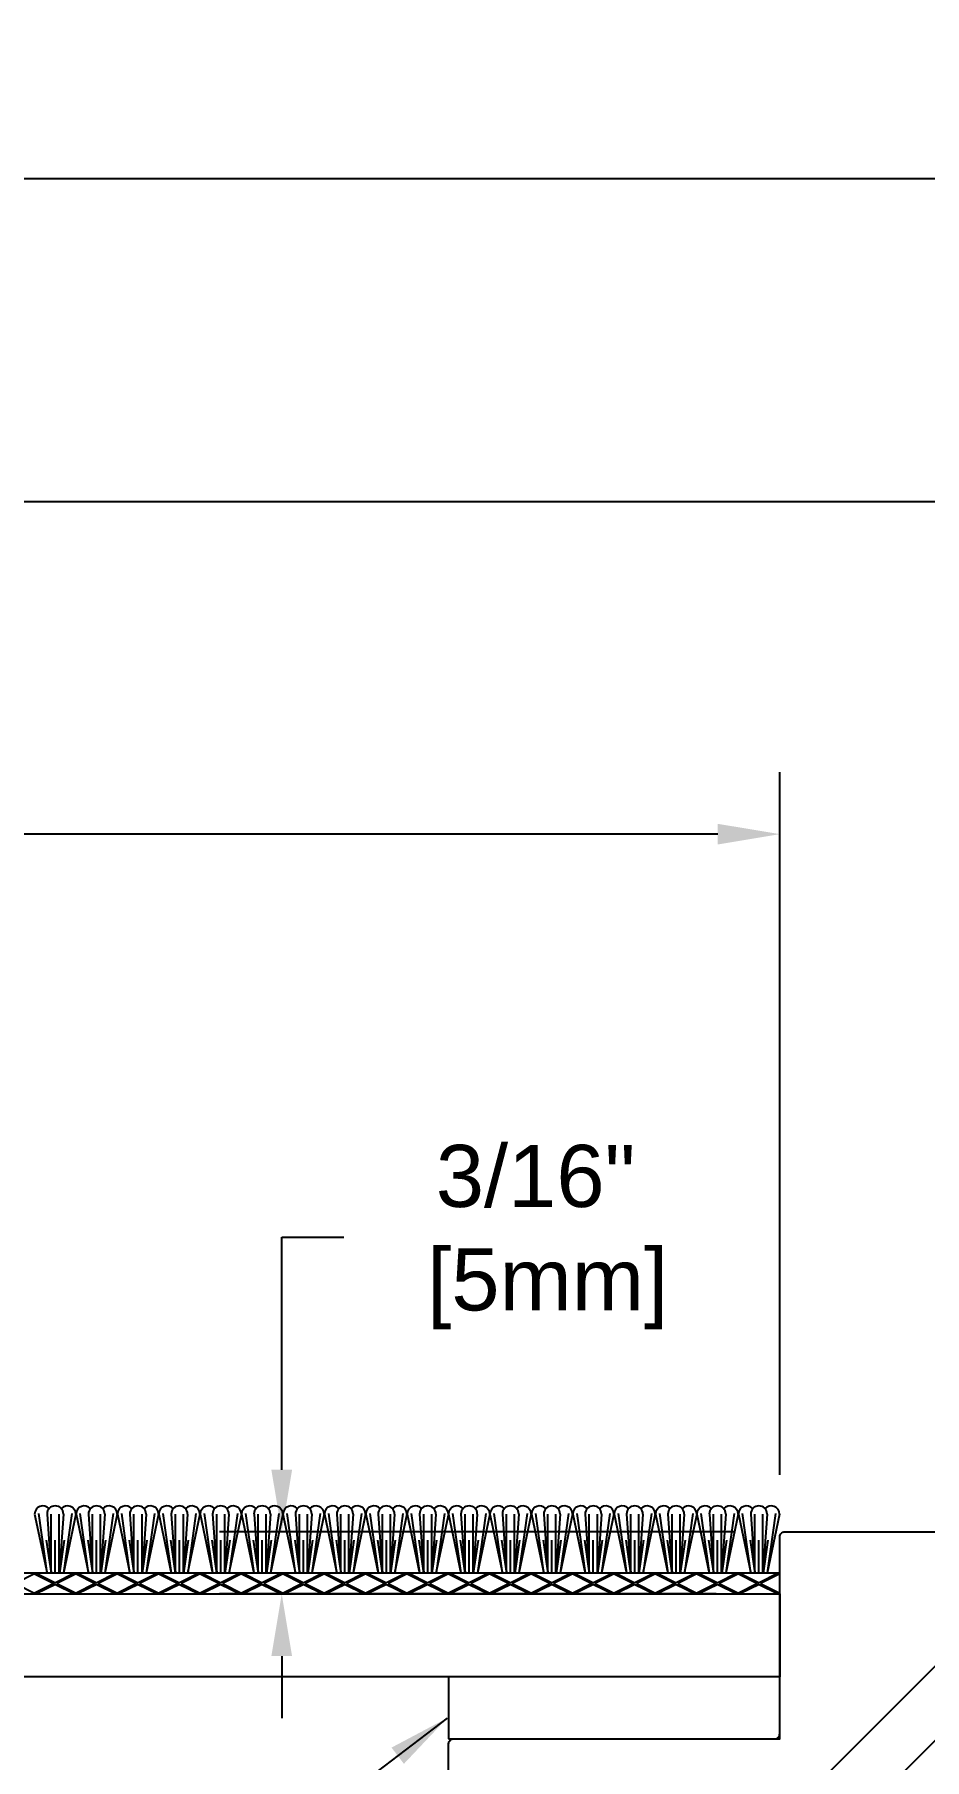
# Model space of a CAD drawing. Header units: inches. Extents: x -3.4 to 54.7, y -1.4 to 10.7.
# Drawn here: x 19.6 to 22.29, y 3.8 to 9.02 of the extents above; entities that cross this region are included whole.
import ezdxf

# ---------------------------------------------------------------- set-up
doc = ezdxf.new("R2010")
doc.units = ezdxf.units.IN
doc.header["$MEASUREMENT"] = 0
for name, color, linetype in [('Conditions', 1, 'Continuous'), ('Dimensions', 3, 'Continuous'), ('Metals', 7, 'Continuous'), ('Text', 2, 'Continuous')]:
    doc.layers.add(name, color=color, linetype=linetype)
doc.styles.add('ARIAL', font='arial.ttf')
doc.dimstyles.new('Arial', dxfattribs={"dimscale": 1.5, "dimtxt": 0.125, "dimasz": 0.125, "dimexe": 0.125, "dimexo": 0.125, "dimgap": 0.125, "dimtad": 0, "dimtih": 1, "dimtoh": 1, "dimdec": 4, "dimzin": 0, "dimdsep": 46, "dimlunit": 4, "dimtxsty": 'ARIAL', "dimcen": 0.125, "dimadec": 0, "dimazin": 0, "dimtfac": 1, "dimtdec": 4, "dimtofl": 0, "dimtmove": 0, "dimatfit": 3, "dimfxl": 0, "dimfrac": 2, "dimtolj": 1, "dimtzin": 0, "dimarcsym": 0})

# ---------------------------------------------------------------- blocks, each defined once
blk = doc.blocks.new('*D13')
at = {"layer": 'Defpoints', "color": 0}
for p in [(20.35, 4.4923), (21.9047, 4.4923), (21.8494, 4.3048)]:
    blk.add_point(p, dxfattribs=at)
at = {"layer": 'Dimensions', "color": 0, "lineweight": -2}
for p, q in [((20.35, 4.6798), (20.35, 5.3829)), ((20.35, 5.3829), (20.5375, 5.3829)), ((21.7172, 4.4923), (20.1625, 4.4923)), ((21.6619, 4.3048), (20.1625, 4.3048)), ((20.35, 4.1173), (20.35, 3.9298))]:
    blk.add_line(p, q, dxfattribs=at)
at = {"layer": 'Dimensions', "color": 0}
for points in [[(20.3187, 4.6798), (20.3812, 4.6798), (20.35, 4.4923)], [(20.3187, 4.1173), (20.3812, 4.1173), (20.35, 4.3048)]]:
    blk.add_solid(points, dxfattribs=at)
at = {"layer": 'Dimensions', "color": 0, "insert": (21.1166, 5.3829), "char_height": 0.1875, "attachment_point": 5, "style": 'ARIAL'}
blk.add_mtext('\\A1;3/16"\\P [5mm]', dxfattribs=at)
blk = doc.blocks.new('*D14')
at = {"layer": 'Defpoints', "color": 0}
for p in [(23.4536, 8.5789), (0.2542, 4.4823), (23.4536, 4.4823)]:
    blk.add_point(p, dxfattribs=at)
at = {"layer": 'Dimensions', "color": 0, "lineweight": -2}
for p, q in [((0.2542, 4.6698), (0.2542, 8.7664)), ((23.4536, 4.6698), (23.4536, 8.7664)), ((0.4417, 8.5789), (11.1225, 8.5789)), ((23.2661, 8.5789), (12.7065, 8.5789))]:
    blk.add_line(p, q, dxfattribs=at)
at = {"layer": 'Dimensions', "color": 0}
for points in [[(0.4417, 8.6101), (0.4417, 8.5476), (0.2542, 8.5789)], [(23.2661, 8.6101), (23.2661, 8.5476), (23.4536, 8.5789)]]:
    blk.add_solid(points, dxfattribs=at)
at = {"layer": 'Dimensions', "color": 0, "insert": (11.9145, 8.5789), "char_height": 0.1875, "attachment_point": 5, "style": 'ARIAL'}
blk.add_mtext('\\A1;1\'-11 3/16"\\P [589mm]', dxfattribs=at)
blk = doc.blocks.new('NB703')
at = {"linetype": 'Continuous', "flags": 128}
blk.add_lwpolyline([(-0.5525, 0), (0.5525, 0, 0.414214), (0.5625, 0.01), (0.5625, 0.74, -0.414214), (0.5725, 0.75), (0.8816, 0.75, -0.198912), (0.8887, 0.7471), (1.5553, 0.0804, -0.065543), (1.5569, 0.0784), (1.5992, 0.005, 0.267949), (1.6079, 0), (2.6859, 0, 0.198912), (2.6929, 0.0029), (2.78, 0.09), (2.78, 0.115, 0.414214), (2.77, 0.125), (1.6801, 0.125, -0.267949), (1.6714, 0.13), (1.6569, 0.1551, 0.065543), (1.6553, 0.1572), (0.9404, 0.8721, 0.198912), (0.9334, 0.875), (0.4475, 0.875, 0.414214), (0.4375, 0.865), (0.4375, 0.135, -0.414214), (0.4275, 0.125), (-0.5525, 0.125, 0.414214), (-0.5625, 0.115), (-0.5625, 0.01, 0.414214)], format="xyb", close=True, dxfattribs=at)
blk = doc.blocks.new('*D18')
at = {"layer": 'Defpoints', "color": 0}
for p in [(1.0001, 7.6035), (1.0001, 4.4773), (22.7077, 4.4773)]:
    blk.add_point(p, dxfattribs=at)
at = {"layer": 'Dimensions', "color": 0, "lineweight": -2}
for p, q in [((1.0001, 4.6648), (1.0001, 7.791)), ((22.7077, 4.6648), (22.7077, 7.791)), ((1.1876, 7.6035), (11.08, 7.6035)), ((22.5202, 7.6035), (12.6641, 7.6035))]:
    blk.add_line(p, q, dxfattribs=at)
at = {"layer": 'Dimensions', "color": 0}
for points in [[(1.1876, 7.6347), (1.1876, 7.5722), (1.0001, 7.6035)], [(22.5202, 7.6347), (22.5202, 7.5722), (22.7077, 7.6035)]]:
    blk.add_solid(points, dxfattribs=at)
at = {"layer": 'Dimensions', "color": 0, "insert": (11.872, 7.6035), "char_height": 0.1875, "attachment_point": 5, "style": 'ARIAL'}
blk.add_mtext('\\A1;1\'-9 11/16"\\P [551mm]', dxfattribs=at)
blk = doc.blocks.new('NBT123')
blk.add_lwpolyline([(-0.985, 0.61, 0.414214), (-1, 0.625), (-1.8238, 0.625, 0.668179), (-1.8344, 0.5994), (-1.1144, -0.1206, 0.198912), (-1.1038, -0.125), (0, -0.125, 0.414214), (0.015, -0.11), (0.015, -0.015, 0.414214), (0, 0), (-0.97, 0, -0.414214), (-0.985, 0.015)], format="xyb", close=True)
blk = doc.blocks.new('*D20')
at = {"layer": 'Defpoints', "color": 0}
for p in [(21.8539, 6.5998), (1.8539, 4.4773), (21.8539, 4.4773)]:
    blk.add_point(p, dxfattribs=at)
at = {"layer": 'Dimensions', "color": 0, "lineweight": -2}
for p, q in [((1.8539, 4.6648), (1.8539, 6.7873)), ((21.8539, 4.6648), (21.8539, 6.7873)), ((2.0414, 6.5998), (11.1732, 6.5998)), ((21.6664, 6.5998), (12.623, 6.5998))]:
    blk.add_line(p, q, dxfattribs=at)
at = {"layer": 'Dimensions', "color": 0}
for points in [[(2.0414, 6.631), (2.0414, 6.5685), (1.8539, 6.5998)], [(21.6664, 6.631), (21.6664, 6.5685), (21.8539, 6.5998)]]:
    blk.add_solid(points, dxfattribs=at)
at = {"layer": 'Dimensions', "color": 0, "insert": (11.8981, 6.5998), "char_height": 0.1875, "attachment_point": 5, "style": 'ARIAL'}
blk.add_mtext('\\A1;1\'-8"\\P [508mm]', dxfattribs=at)
blk = doc.blocks.new('AB1X316')
at = {"layer": 'Metals'}
blk.add_lwpolyline([(-0.5, 0), (0.5, 0), (0.5, 0.1875), (-0.5, 0.1875)], close=True, dxfattribs=at)
blk = doc.blocks.new('*U31')
for p, q in [((20, 0.0625), (0, 0.0625)), ((17.75, 0.0603), (17.692, 0.0312)), ((17.75, 0.0603), (17.808, 0.0312)), ((17.7545, 0.0625), (17.8125, 0.0335)), ((17.8705, 0.0625), (17.8125, 0.0335)), ((17.875, 0.0603), (17.817, 0.0312)), ((17.875, 0.0603), (17.933, 0.0312)), ((17.8795, 0.0625), (17.9375, 0.0335)), ((17.9955, 0.0625), (17.9375, 0.0335)), ((18, 0.0603), (17.942, 0.0312)), ((18, 0.0603), (18.058, 0.0312)), ((18.0045, 0.0625), (18.0625, 0.0335)), ((18.1205, 0.0625), (18.0625, 0.0335)), ((18.125, 0.0603), (18.067, 0.0312)), ((18.125, 0.0603), (18.183, 0.0312)), ((18.1295, 0.0625), (18.1875, 0.0335)), ((18.2455, 0.0625), (18.1875, 0.0335)), ((18.25, 0.0603), (18.192, 0.0312)), ((18.25, 0.0603), (18.308, 0.0312)), ((18.2545, 0.0625), (18.3125, 0.0335)), ((18.3705, 0.0625), (18.3125, 0.0335)), ((18.375, 0.0603), (18.317, 0.0312)), ((18.375, 0.0603), (18.433, 0.0312)), ((18.3795, 0.0625), (18.4375, 0.0335)), ((18.4955, 0.0625), (18.4375, 0.0335)), ((18.5, 0.0603), (18.442, 0.0312)), ((18.5, 0.0603), (18.558, 0.0312)), ((18.5045, 0.0625), (18.5625, 0.0335)), ((18.6205, 0.0625), (18.5625, 0.0335)), ((18.625, 0.0603), (18.567, 0.0312)), ((18.625, 0.0603), (18.683, 0.0312)), ((18.6295, 0.0625), (18.6875, 0.0335)), ((18.7455, 0.0625), (18.6875, 0.0335)), ((18.75, 0.0603), (18.692, 0.0312)), ((18.75, 0.0603), (18.808, 0.0312)), ((18.7545, 0.0625), (18.8125, 0.0335)), ((18.8705, 0.0625), (18.8125, 0.0335)), ((18.875, 0.0603), (18.817, 0.0312)), ((18.875, 0.0603), (18.933, 0.0312)), ((18.8795, 0.0625), (18.9375, 0.0335)), ((18.9955, 0.0625), (18.9375, 0.0335)), ((19, 0.0603), (18.942, 0.0312)), ((19, 0.0603), (19.058, 0.0312)), ((19.0045, 0.0625), (19.0625, 0.0335)), ((19.1205, 0.0625), (19.0625, 0.0335)), ((19.125, 0.0603), (19.067, 0.0312)), ((19.125, 0.0603), (19.183, 0.0312)), ((19.1295, 0.0625), (19.1875, 0.0335)), ((19.2455, 0.0625), (19.1875, 0.0335)), ((19.25, 0.0603), (19.192, 0.0312)), ((19.25, 0.0603), (19.308, 0.0312)), ((19.2545, 0.0625), (19.3125, 0.0335)), ((19.3705, 0.0625), (19.3125, 0.0335)), ((19.375, 0.0603), (19.317, 0.0312)), ((19.375, 0.0603), (19.433, 0.0312)), ((19.3795, 0.0625), (19.4375, 0.0335)), ((19.4955, 0.0625), (19.4375, 0.0335)), ((19.5, 0.0603), (19.442, 0.0312)), ((19.5, 0.0603), (19.558, 0.0312)), ((19.5045, 0.0625), (19.5625, 0.0335)), ((19.6205, 0.0625), (19.5625, 0.0335)), ((19.625, 0.0603), (19.567, 0.0312)), ((19.625, 0.0603), (19.683, 0.0312)), ((19.6295, 0.0625), (19.6875, 0.0335)), ((19.7455, 0.0625), (19.6875, 0.0335)), ((19.75, 0.0603), (19.692, 0.0312)), ((19.75, 0.0603), (19.808, 0.0312)), ((19.7545, 0.0625), (19.8125, 0.0335)), ((19.8705, 0.0625), (19.8125, 0.0335)), ((19.875, 0.0603), (19.817, 0.0312)), ((19.875, 0.0603), (19.933, 0.0312)), ((19.8795, 0.0625), (19.9375, 0.0335)), ((19.9955, 0.0625), (19.9375, 0.0335)), ((20, 0.0603), (19.942, 0.0312)), ((20, 0), (20, 0.0625)), ((0, 0), (20, 0)), ((17.692, 0.0312), (17.75, 0.0022)), ((17.808, 0.0312), (17.75, 0.0022)), ((17.8125, 0.029), (17.7545, 0)), ((17.8125, 0.029), (17.8705, 0)), ((17.817, 0.0312), (17.875, 0.0022)), ((17.933, 0.0312), (17.875, 0.0022)), ((17.9375, 0.029), (17.8795, 0)), ((17.9375, 0.029), (17.9955, 0)), ((17.942, 0.0312), (18, 0.0022)), ((18.058, 0.0312), (18, 0.0022)), ((18.0625, 0.029), (18.0045, 0)), ((18.0625, 0.029), (18.1205, 0)), ((18.067, 0.0312), (18.125, 0.0022)), ((18.183, 0.0312), (18.125, 0.0022)), ((18.1875, 0.029), (18.1295, 0)), ((18.1875, 0.029), (18.2455, 0)), ((18.192, 0.0312), (18.25, 0.0022)), ((18.308, 0.0312), (18.25, 0.0022)), ((18.3125, 0.029), (18.2545, 0)), ((18.3125, 0.029), (18.3705, 0)), ((18.317, 0.0312), (18.375, 0.0022)), ((18.433, 0.0312), (18.375, 0.0022)), ((18.4375, 0.029), (18.3795, 0)), ((18.4375, 0.029), (18.4955, 0)), ((18.442, 0.0312), (18.5, 0.0022)), ((18.558, 0.0312), (18.5, 0.0022)), ((18.5625, 0.029), (18.5045, 0)), ((18.5625, 0.029), (18.6205, 0)), ((18.567, 0.0312), (18.625, 0.0022)), ((18.683, 0.0312), (18.625, 0.0022)), ((18.6875, 0.029), (18.6295, 0)), ((18.6875, 0.029), (18.7455, 0)), ((18.692, 0.0312), (18.75, 0.0022)), ((18.808, 0.0312), (18.75, 0.0022)), ((18.8125, 0.029), (18.7545, 0)), ((18.8125, 0.029), (18.8705, 0)), ((18.817, 0.0312), (18.875, 0.0022)), ((18.933, 0.0312), (18.875, 0.0022)), ((18.9375, 0.029), (18.8795, 0)), ((18.9375, 0.029), (18.9955, 0)), ((18.942, 0.0312), (19, 0.0022)), ((19.058, 0.0312), (19, 0.0022)), ((19.0625, 0.029), (19.0045, 0)), ((19.0625, 0.029), (19.1205, 0)), ((19.067, 0.0312), (19.125, 0.0022)), ((19.183, 0.0312), (19.125, 0.0022)), ((19.1875, 0.029), (19.1295, 0)), ((19.1875, 0.029), (19.2455, 0)), ((19.192, 0.0312), (19.25, 0.0022)), ((19.308, 0.0312), (19.25, 0.0022)), ((19.3125, 0.029), (19.2545, 0)), ((19.3125, 0.029), (19.3705, 0)), ((19.317, 0.0312), (19.375, 0.0022)), ((19.433, 0.0312), (19.375, 0.0022)), ((19.4375, 0.029), (19.3795, 0)), ((19.4375, 0.029), (19.4955, 0)), ((19.442, 0.0312), (19.5, 0.0022)), ((19.558, 0.0312), (19.5, 0.0022)), ((19.5625, 0.029), (19.5045, 0)), ((19.5625, 0.029), (19.6205, 0)), ((19.567, 0.0312), (19.625, 0.0022)), ((19.683, 0.0312), (19.625, 0.0022)), ((19.6875, 0.029), (19.6295, 0)), ((19.6875, 0.029), (19.7455, 0)), ((19.692, 0.0312), (19.75, 0.0022)), ((19.808, 0.0312), (19.75, 0.0022)), ((19.8125, 0.029), (19.7545, 0)), ((19.8125, 0.029), (19.8705, 0)), ((19.817, 0.0312), (19.875, 0.0022)), ((19.933, 0.0312), (19.875, 0.0022)), ((19.9375, 0.029), (19.8795, 0)), ((19.9375, 0.029), (19.9955, 0)), ((19.942, 0.0312), (20, 0.0022))]:
    blk.add_line(p, q)
for points in [[(17.7499, 0.2412), (17.7873, 0.0625)], [(17.7619, 0.243), (17.7869, 0.0642)], [(17.7874, 0.2412), (17.7999, 0.0625)], [(17.7999, 0.0625), (17.7999, 0.2412)], [(17.8242, 0.0625), (17.8242, 0.2412)], [(17.8367, 0.2412), (17.8242, 0.0625)], [(17.8742, 0.2412), (17.8368, 0.0625)], [(17.8622, 0.243), (17.8372, 0.0642)], [(17.8749, 0.2412), (17.9123, 0.0625)], [(17.8869, 0.243), (17.9119, 0.0642)], [(17.9124, 0.2412), (17.9249, 0.0625)], [(17.9249, 0.0625), (17.9249, 0.2412)], [(17.9492, 0.0625), (17.9492, 0.2412)], [(17.9617, 0.2412), (17.9492, 0.0625)], [(17.9992, 0.2412), (17.9618, 0.0625)], [(17.9872, 0.243), (17.9622, 0.0642)], [(17.9999, 0.2412), (18.0373, 0.0625)], [(18.0119, 0.243), (18.0369, 0.0642)], [(18.0374, 0.2412), (18.0499, 0.0625)], [(18.0499, 0.0625), (18.0499, 0.2412)], [(18.0742, 0.0625), (18.0742, 0.2412)], [(18.0867, 0.2412), (18.0742, 0.0625)], [(18.1242, 0.2412), (18.0868, 0.0625)], [(18.1122, 0.243), (18.0872, 0.0642)], [(18.1249, 0.2412), (18.1623, 0.0625)], [(18.1369, 0.243), (18.1619, 0.0642)], [(18.1624, 0.2412), (18.1749, 0.0625)], [(18.1749, 0.0625), (18.1749, 0.2412)], [(18.1992, 0.0625), (18.1992, 0.2412)], [(18.2117, 0.2412), (18.1992, 0.0625)], [(18.2492, 0.2412), (18.2118, 0.0625)], [(18.2372, 0.243), (18.2122, 0.0642)], [(18.2499, 0.2412), (18.2873, 0.0625)], [(18.2619, 0.243), (18.2869, 0.0642)], [(18.2874, 0.2412), (18.2999, 0.0625)], [(18.2999, 0.0625), (18.2999, 0.2412)], [(18.3242, 0.0625), (18.3242, 0.2412)], [(18.3367, 0.2412), (18.3242, 0.0625)], [(18.3742, 0.2412), (18.3368, 0.0625)], [(18.3622, 0.243), (18.3372, 0.0642)], [(18.3749, 0.2412), (18.4123, 0.0625)], [(18.3869, 0.243), (18.4119, 0.0642)], [(18.4124, 0.2412), (18.4249, 0.0625)], [(18.4249, 0.0625), (18.4249, 0.2412)], [(18.4492, 0.0625), (18.4492, 0.2412)], [(18.4617, 0.2412), (18.4492, 0.0625)], [(18.4992, 0.2412), (18.4618, 0.0625)], [(18.4872, 0.243), (18.4622, 0.0642)], [(18.4999, 0.2412), (18.5373, 0.0625)], [(18.5119, 0.243), (18.5369, 0.0642)], [(18.5374, 0.2412), (18.5499, 0.0625)], [(18.5499, 0.0625), (18.5499, 0.2412)], [(18.5742, 0.0625), (18.5742, 0.2412)], [(18.5867, 0.2412), (18.5742, 0.0625)], [(18.6242, 0.2412), (18.5868, 0.0625)], [(18.6122, 0.243), (18.5872, 0.0642)], [(18.6249, 0.2412), (18.6623, 0.0625)], [(18.6369, 0.243), (18.6619, 0.0642)], [(18.6624, 0.2412), (18.6749, 0.0625)], [(18.6749, 0.0625), (18.6749, 0.2412)], [(18.6992, 0.0625), (18.6992, 0.2412)], [(18.7117, 0.2412), (18.6992, 0.0625)], [(18.7492, 0.2412), (18.7118, 0.0625)], [(18.7372, 0.243), (18.7122, 0.0642)], [(18.7499, 0.2412), (18.7873, 0.0625)], [(18.7619, 0.243), (18.7869, 0.0642)], [(18.7874, 0.2412), (18.7999, 0.0625)], [(18.7999, 0.0625), (18.7999, 0.2412)], [(18.8242, 0.0625), (18.8242, 0.2412)], [(18.8367, 0.2412), (18.8242, 0.0625)], [(18.8742, 0.2412), (18.8368, 0.0625)], [(18.8622, 0.243), (18.8372, 0.0642)], [(18.8749, 0.2412), (18.9123, 0.0625)], [(18.8869, 0.243), (18.9119, 0.0642)], [(18.9124, 0.2412), (18.9249, 0.0625)], [(18.9249, 0.0625), (18.9249, 0.2412)], [(18.9492, 0.0625), (18.9492, 0.2412)], [(18.9617, 0.2412), (18.9492, 0.0625)], [(18.9992, 0.2412), (18.9618, 0.0625)], [(18.9872, 0.243), (18.9622, 0.0642)], [(18.9999, 0.2412), (19.0373, 0.0625)], [(19.0119, 0.243), (19.0369, 0.0642)], [(19.0374, 0.2412), (19.0499, 0.0625)], [(19.0499, 0.0625), (19.0499, 0.2412)], [(19.0742, 0.0625), (19.0742, 0.2412)], [(19.0867, 0.2412), (19.0742, 0.0625)], [(19.1242, 0.2412), (19.0868, 0.0625)], [(19.1122, 0.243), (19.0872, 0.0642)], [(19.1249, 0.2412), (19.1623, 0.0625)], [(19.1369, 0.243), (19.1619, 0.0642)], [(19.1624, 0.2412), (19.1749, 0.0625)], [(19.1749, 0.0625), (19.1749, 0.2412)], [(19.1992, 0.0625), (19.1992, 0.2412)], [(19.2117, 0.2412), (19.1992, 0.0625)], [(19.2492, 0.2412), (19.2118, 0.0625)], [(19.2372, 0.243), (19.2122, 0.0642)], [(19.2499, 0.2412), (19.2873, 0.0625)], [(19.2619, 0.243), (19.2869, 0.0642)], [(19.2874, 0.2412), (19.2999, 0.0625)], [(19.2999, 0.0625), (19.2999, 0.2412)], [(19.3242, 0.0625), (19.3242, 0.2412)], [(19.3367, 0.2412), (19.3242, 0.0625)], [(19.3742, 0.2412), (19.3368, 0.0625)], [(19.3622, 0.243), (19.3372, 0.0642)], [(19.3749, 0.2412), (19.4123, 0.0625)], [(19.3869, 0.243), (19.4119, 0.0642)], [(19.4124, 0.2412), (19.4249, 0.0625)], [(19.4249, 0.0625), (19.4249, 0.2412)], [(19.4492, 0.0625), (19.4492, 0.2412)], [(19.4617, 0.2412), (19.4492, 0.0625)], [(19.4992, 0.2412), (19.4618, 0.0625)], [(19.4872, 0.243), (19.4622, 0.0642)], [(19.4999, 0.2412), (19.5373, 0.0625)], [(19.5119, 0.243), (19.5369, 0.0642)], [(19.5374, 0.2412), (19.5499, 0.0625)], [(19.5499, 0.0625), (19.5499, 0.2412)], [(19.5742, 0.0625), (19.5742, 0.2412)], [(19.5867, 0.2412), (19.5742, 0.0625)], [(19.6242, 0.2412), (19.5868, 0.0625)], [(19.6122, 0.243), (19.5872, 0.0642)], [(19.6249, 0.2412), (19.6623, 0.0625)], [(19.6369, 0.243), (19.6619, 0.0642)], [(19.6624, 0.2412), (19.6749, 0.0625)], [(19.6749, 0.0625), (19.6749, 0.2412)], [(19.6992, 0.0625), (19.6992, 0.2412)], [(19.7117, 0.2412), (19.6992, 0.0625)], [(19.7492, 0.2412), (19.7118, 0.0625)], [(19.7372, 0.243), (19.7122, 0.0642)], [(19.7499, 0.2412), (19.7873, 0.0625)], [(19.7619, 0.243), (19.7869, 0.0642)], [(19.7874, 0.2412), (19.7999, 0.0625)], [(19.7999, 0.0625), (19.7999, 0.2412)], [(19.8242, 0.0625), (19.8242, 0.2412)], [(19.8367, 0.2412), (19.8242, 0.0625)], [(19.8742, 0.2412), (19.8368, 0.0625)], [(19.8622, 0.243), (19.8372, 0.0642)], [(19.8749, 0.2412), (19.9123, 0.0625)], [(19.8869, 0.243), (19.9119, 0.0642)], [(19.9124, 0.2412), (19.9249, 0.0625)], [(19.9249, 0.0625), (19.9249, 0.2412)], [(19.9492, 0.0625), (19.9492, 0.2412)], [(19.9617, 0.2412), (19.9492, 0.0625)], [(19.9992, 0.2412), (19.9618, 0.0625)], [(19.9872, 0.243), (19.9622, 0.0642)], [(17.7852, 0.1625), (17.7995, 0.0625)], [(17.812, 0.0625), (17.812, 0.1625)], [(17.8389, 0.1625), (17.8246, 0.0625)], [(17.9102, 0.1625), (17.9245, 0.0625)], [(17.937, 0.0625), (17.937, 0.1625)], [(17.9639, 0.1625), (17.9496, 0.0625)], [(18.0352, 0.1625), (18.0495, 0.0625)], [(18.062, 0.0625), (18.062, 0.1625)], [(18.0889, 0.1625), (18.0746, 0.0625)], [(18.1602, 0.1625), (18.1745, 0.0625)], [(18.187, 0.0625), (18.187, 0.1625)], [(18.2139, 0.1625), (18.1996, 0.0625)], [(18.2852, 0.1625), (18.2995, 0.0625)], [(18.312, 0.0625), (18.312, 0.1625)], [(18.3389, 0.1625), (18.3246, 0.0625)], [(18.4102, 0.1625), (18.4245, 0.0625)], [(18.437, 0.0625), (18.437, 0.1625)], [(18.4639, 0.1625), (18.4496, 0.0625)], [(18.5352, 0.1625), (18.5495, 0.0625)], [(18.562, 0.0625), (18.562, 0.1625)], [(18.5889, 0.1625), (18.5746, 0.0625)], [(18.6602, 0.1625), (18.6745, 0.0625)], [(18.687, 0.0625), (18.687, 0.1625)], [(18.7139, 0.1625), (18.6996, 0.0625)], [(18.7852, 0.1625), (18.7995, 0.0625)], [(18.812, 0.0625), (18.812, 0.1625)], [(18.8389, 0.1625), (18.8246, 0.0625)], [(18.9102, 0.1625), (18.9245, 0.0625)], [(18.937, 0.0625), (18.937, 0.1625)], [(18.9639, 0.1625), (18.9496, 0.0625)], [(19.0352, 0.1625), (19.0495, 0.0625)], [(19.062, 0.0625), (19.062, 0.1625)], [(19.0889, 0.1625), (19.0746, 0.0625)], [(19.1602, 0.1625), (19.1745, 0.0625)], [(19.187, 0.0625), (19.187, 0.1625)], [(19.2139, 0.1625), (19.1996, 0.0625)], [(19.2852, 0.1625), (19.2995, 0.0625)], [(19.312, 0.0625), (19.312, 0.1625)], [(19.3389, 0.1625), (19.3246, 0.0625)], [(19.4102, 0.1625), (19.4245, 0.0625)], [(19.437, 0.0625), (19.437, 0.1625)], [(19.4639, 0.1625), (19.4496, 0.0625)], [(19.5352, 0.1625), (19.5495, 0.0625)], [(19.562, 0.0625), (19.562, 0.1625)], [(19.5889, 0.1625), (19.5746, 0.0625)], [(19.6602, 0.1625), (19.6745, 0.0625)], [(19.687, 0.0625), (19.687, 0.1625)], [(19.7139, 0.1625), (19.6996, 0.0625)], [(19.7852, 0.1625), (19.7995, 0.0625)], [(19.812, 0.0625), (19.812, 0.1625)], [(19.8389, 0.1625), (19.8246, 0.0625)], [(19.9102, 0.1625), (19.9245, 0.0625)], [(19.937, 0.0625), (19.937, 0.1625)], [(19.9639, 0.1625), (19.9496, 0.0625)]]:
    blk.add_lwpolyline(points)
for centre, radius, start, end in [((17.7749, 0.2412), 0.025, 41.211, 180), ((17.812, 0.2412), 0.0247, 0, 180), ((17.8492, 0.2412), 0.025, 0, 138.789), ((17.8999, 0.2412), 0.025, 41.211, 180), ((17.937, 0.2412), 0.0247, 0, 180), ((17.9742, 0.2412), 0.025, 0, 138.789), ((18.0249, 0.2412), 0.025, 41.211, 180), ((18.062, 0.2412), 0.0247, 0, 180), ((18.0992, 0.2412), 0.025, 0, 138.789), ((18.1499, 0.2412), 0.025, 41.211, 180), ((18.187, 0.2412), 0.0247, 0, 180), ((18.2242, 0.2412), 0.025, 0, 138.789), ((18.2749, 0.2412), 0.025, 41.211, 180), ((18.312, 0.2412), 0.0247, 0, 180), ((18.3492, 0.2412), 0.025, 0, 138.789), ((18.3999, 0.2412), 0.025, 41.211, 180), ((18.437, 0.2412), 0.0247, 0, 180), ((18.4742, 0.2412), 0.025, 0, 138.789), ((18.5249, 0.2412), 0.025, 41.211, 180), ((18.562, 0.2412), 0.0247, 0, 180), ((18.5992, 0.2412), 0.025, 0, 138.789), ((18.6499, 0.2412), 0.025, 41.211, 180), ((18.687, 0.2412), 0.0247, 0, 180), ((18.7242, 0.2412), 0.025, 0, 138.789), ((18.7749, 0.2412), 0.025, 41.211, 180), ((18.812, 0.2412), 0.0247, 0, 180), ((18.8492, 0.2412), 0.025, 0, 138.789), ((18.8999, 0.2412), 0.025, 41.211, 180), ((18.937, 0.2412), 0.0247, 0, 180), ((18.9742, 0.2412), 0.025, 0, 138.789), ((19.0249, 0.2412), 0.025, 41.211, 180), ((19.062, 0.2412), 0.0247, 0, 180), ((19.0992, 0.2412), 0.025, 0, 138.789), ((19.1499, 0.2412), 0.025, 41.211, 180), ((19.187, 0.2412), 0.0247, 0, 180), ((19.2242, 0.2412), 0.025, 0, 138.789), ((19.2749, 0.2412), 0.025, 41.211, 180), ((19.312, 0.2412), 0.0247, 0, 180), ((19.3492, 0.2412), 0.025, 0, 138.789), ((19.3999, 0.2412), 0.025, 41.211, 180), ((19.437, 0.2412), 0.0247, 0, 180), ((19.4742, 0.2412), 0.025, 0, 138.789), ((19.5249, 0.2412), 0.025, 41.211, 180), ((19.562, 0.2412), 0.0247, 0, 180), ((19.5992, 0.2412), 0.025, 0, 138.789), ((19.6499, 0.2412), 0.025, 41.211, 180), ((19.687, 0.2412), 0.0247, 0, 180), ((19.7242, 0.2412), 0.025, 0, 138.789), ((19.7749, 0.2412), 0.025, 41.211, 180), ((19.812, 0.2412), 0.0247, 0, 180), ((19.8492, 0.2412), 0.025, 0, 138.789), ((19.8999, 0.2412), 0.025, 41.211, 180), ((19.937, 0.2412), 0.0247, 0, 180), ((19.9742, 0.2412), 0.025, 0, 138.789)]:
    blk.add_arc(centre, radius, start, end)

msp = doc.modelspace()

# ---------------------------------------------------------------- hatches: boundary and pattern name
at = {"layer": 'Conditions'}
h = msp.add_hatch(dxfattribs=at)
h.set_pattern_fill('AR-CONC', color=256, scale=0.25, style=0)
h.paths.add_polyline_path([(26.45352, 4.30483), (24.60386, 4.30483), (24.60386, 3.61733), (24.02886, 3.61733, 0.2789782), (24.01817, 3.57039), (24.03981, 3.55873), (24.01581, 3.54581), (24.01581, 3.51412), (24.02725, 3.50795), (24.01581, 3.50179), (24.01581, 3.4701), (24.03981, 3.45717), (24.01581, 3.44425), (24.01581, 3.41255), (24.02725, 3.40639), (24.01581, 3.40023), (24.01581, 3.36853), (24.03981, 3.35561), (24.01581, 3.34269), (24.01581, 3.31099), (24.02725, 3.30483), (24.01581, 3.29867), (24.01581, 3.26697), (24.03981, 3.25405), (24.01581, 3.24112), (24.01581, 3.20943), (24.02725, 3.20327), (24.01581, 3.1971), (24.01581, 3.16541), (24.03981, 3.15248), (24.01581, 3.13956), (24.01581, 3.10787), (24.02725, 3.1017), (24.01581, 3.09554), (24.01581, 3.06385), (24.03981, 3.05092), (24.01581, 3.038), (24.01581, 3.0063), (24.02725, 3.00014), (24.01581, 2.99398), (24.01581, 2.96228), (24.03981, 2.94936), (24.01581, 2.93644), (24.01581, 2.90474), (24.02725, 2.89858), (24.01581, 2.89242), (24.01581, 2.86072), (24.03981, 2.8478), (24.01581, 2.83487), (24.01581, 2.80318), (24.02725, 2.79702), (24.01581, 2.79085), (24.01581, 2.75916), (24.03981, 2.74623), (24.01581, 2.73331), (24.01581, 2.70943), (24.02725, 2.70327), (24.01581, 2.6971), (24.01581, 2.66541), (24.03981, 2.65248), (24.01581, 2.63956), (24.01581, 2.60787), (24.02725, 2.6017), (24.01581, 2.59554), (24.01581, 2.56385), (24.03981, 2.55092), (24.01581, 2.538), (24.01581, 2.5063), (24.02725, 2.50014), (24.01581, 2.49398), (24.01581, 2.46228), (24.03981, 2.44936), (24.01581, 2.43644), (24.01581, 2.40474), (24.02725, 2.39858), (24.01581, 2.39242), (24.01581, 2.36072), (24.03981, 2.3478), (24.01581, 2.33487), (24.01581, 2.30318), (24.02725, 2.29702), (24.01581, 2.29085), (24.01581, 2.25916), (24.03981, 2.24623), (24.01581, 2.23331), (24.01581, 2.20162), (24.02725, 2.19545), (24.01581, 2.18929), (24.01581, 2.14876), (23.96378, 2.00024, -0.709275), (23.94392, 1.99858), (23.89131, 2.14876), (23.89131, 2.18253), (23.86731, 2.19545), (23.89131, 2.20838), (23.89131, 2.24007), (23.87986, 2.24623), (23.89131, 2.2524), (23.89131, 2.28409), (23.86731, 2.29702), (23.89131, 2.30994), (23.89131, 2.34163), (23.87986, 2.3478), (23.89131, 2.35396), (23.89131, 2.38565), (23.86731, 2.39858), (23.89131, 2.4115), (23.89131, 2.4432), (23.87986, 2.44936), (23.89131, 2.45552), (23.89131, 2.48722), (23.86731, 2.50014), (23.89131, 2.51307), (23.89131, 2.54476), (23.87986, 2.55092), (23.89131, 2.55709), (23.89131, 2.58878), (23.86731, 2.6017), (23.89131, 2.61463), (23.89131, 2.64632), (23.87986, 2.65248), (23.89131, 2.65865), (23.89131, 2.68253), (23.86731, 2.69545), (23.89131, 2.70838), (23.89131, 2.74007), (23.87986, 2.74623), (23.89131, 2.7524), (23.89131, 2.78409), (23.86731, 2.79702), (23.89131, 2.80994), (23.89131, 2.84163), (23.87986, 2.8478), (23.89131, 2.85396), (23.89131, 2.88565), (23.86731, 2.89858), (23.89131, 2.9115), (23.89131, 2.9432), (23.87986, 2.94936), (23.89131, 2.95552), (23.89131, 2.98722), (23.86731, 3.00014), (23.89131, 3.01307), (23.89131, 3.04476), (23.87986, 3.05092), (23.89131, 3.05709), (23.89131, 3.08878), (23.86731, 3.1017), (23.89131, 3.11463), (23.89131, 3.14632), (23.87986, 3.15248), (23.89131, 3.15865), (23.89131, 3.19034), (23.86731, 3.20327), (23.89131, 3.21619), (23.89131, 3.24788), (23.87986, 3.25405), (23.89131, 3.26021), (23.89131, 3.2919), (23.86731, 3.30483), (23.89131, 3.31775), (23.89131, 3.34945), (23.87986, 3.35561), (23.89131, 3.36177), (23.89131, 3.39347), (23.86731, 3.40639), (23.89131, 3.41932), (23.89131, 3.45101), (23.87986, 3.45717), (23.89131, 3.46334), (23.89131, 3.49503), (23.86731, 3.50795), (23.89131, 3.52088), (23.89131, 3.55257), (23.87986, 3.55873), (23.88488, 3.56143, 0.3369616), (23.87826, 3.61733), (21.75092, 3.61733), (21.73578, 3.60133), (21.73578, 3.52937), (21.72928, 3.49865, 0.1329555), (21.73064, 3.47439), (21.75228, 3.46273), (21.72828, 3.44981), (21.72828, 3.41812), (21.73972, 3.41195), (21.72828, 3.40579), (21.72828, 3.3741), (21.75228, 3.36117), (21.72828, 3.34825), (21.72828, 3.31655), (21.73972, 3.31039), (21.72828, 3.30423), (21.72828, 3.27253), (21.75228, 3.25961), (21.72828, 3.24669), (21.72828, 3.21499), (21.73972, 3.20883), (21.72828, 3.20267), (21.72828, 3.17097), (21.75228, 3.15805), (21.72828, 3.14512), (21.72828, 3.11343), (21.73972, 3.10727), (21.72828, 3.1011), (21.72828, 3.06941), (21.75228, 3.05648), (21.72828, 3.04356), (21.72828, 3.01187), (21.73972, 3.0057), (21.72828, 2.99954), (21.72828, 2.96785), (21.75228, 2.95492), (21.72828, 2.942), (21.72828, 2.9103), (21.73972, 2.90414), (21.72828, 2.89798), (21.72828, 2.86628), (21.75228, 2.85336), (21.72828, 2.84044), (21.72828, 2.80874), (21.73972, 2.80258), (21.72828, 2.79642), (21.72828, 2.76472), (21.75228, 2.7518), (21.72828, 2.73887), (21.72828, 2.70718), (21.73972, 2.70102), (21.72828, 2.69485), (21.72828, 2.66316), (21.75228, 2.65023), (21.72828, 2.63731), (21.72828, 2.5993), (21.73972, 2.59314), (21.72828, 2.58697), (21.72828, 2.55528), (21.75228, 2.54235), (21.72828, 2.52943), (21.72828, 2.48917), (21.73972, 2.48301), (21.72828, 2.47684), (21.72828, 2.44515), (21.75228, 2.43223), (21.72828, 2.4193), (21.72828, 2.38354), (21.73972, 2.37738), (21.72828, 2.37121), (21.72828, 2.33952), (21.75228, 2.32659), (21.72828, 2.31367), (21.72828, 2.28128), (21.73972, 2.27511), (21.72828, 2.26895), (21.72828, 2.23726), (21.75228, 2.22433), (21.72828, 2.21141), (21.72828, 2.17902), (21.73972, 2.17285), (21.72828, 2.16669), (21.72828, 2.135), (21.75228, 2.12207), (21.72828, 2.10915), (21.72828, 2.07745), (21.73972, 2.07129), (21.72828, 2.06513), (21.72828, 2.0537), (21.67625, 1.90519, -0.709275), (21.65638, 1.90352), (21.60176, 2.05945), (21.57978, 2.07129), (21.60388, 2.08427), (21.60388, 2.11595), (21.60379, 2.11591), (21.59233, 2.12207), (21.60388, 2.12829), (21.60388, 2.16058), (21.57978, 2.17355), (21.60388, 2.18653), (21.60387, 2.21821), (21.60379, 2.21817), (21.59233, 2.22433), (21.60387, 2.23054), (21.60387, 2.26284), (21.57978, 2.27581), (21.60387, 2.28879), (21.60387, 2.32046), (21.60379, 2.32043), (21.59233, 2.32659), (21.60386, 2.3328), (21.60386, 2.36848), (21.57978, 2.38145), (21.60386, 2.39441), (21.60386, 2.42609), (21.60379, 2.42606), (21.59233, 2.43223), (21.60386, 2.43843), (21.60385, 2.47861), (21.57978, 2.49157), (21.60385, 2.50454), (21.60385, 2.53622), (21.60379, 2.53619), (21.59233, 2.54235), (21.60385, 2.54855), (21.60384, 2.5865), (21.57978, 2.59945), (21.60384, 2.61241), (21.60384, 2.64409), (21.60379, 2.64407), (21.59233, 2.65023), (21.60384, 2.65643), (21.60384, 2.68806), (21.57978, 2.70102), (21.60383, 2.71397), (21.60383, 2.74565), (21.60379, 2.74563), (21.59233, 2.7518), (21.60383, 2.75799), (21.60383, 2.78963), (21.57978, 2.80258), (21.60383, 2.81553), (21.60382, 2.84721), (21.60379, 2.8472), (21.59233, 2.85336), (21.60382, 2.85954), (21.60382, 2.8912), (21.57978, 2.90414), (21.60382, 2.91709), (21.60382, 2.94877), (21.60379, 2.94876), (21.59233, 2.95492), (21.60382, 2.9611), (21.60381, 2.99276), (21.57978, 3.0057), (21.60381, 3.01865), (21.60381, 3.05033), (21.60379, 3.05032), (21.59233, 3.05648), (21.60381, 3.06266), (21.60381, 3.09433), (21.57978, 3.10727), (21.6038, 3.1202), (21.6038, 3.15189), (21.60379, 3.15188), (21.59233, 3.15805), (21.6038, 3.16422), (21.6038, 3.1959), (21.57978, 3.20883), (21.6038, 3.22176), (21.60379, 3.25345), (21.60379, 3.25345), (21.59233, 3.25961), (21.60379, 3.26578), (21.60379, 3.29746), (21.57978, 3.31039), (21.60379, 3.32332), (21.60379, 3.35501), (21.59233, 3.36117), (21.60378, 3.36734), (21.60378, 3.39903), (21.57978, 3.41195), (21.60378, 3.42488), (21.60378, 3.45657), (21.59233, 3.46273), (21.59734, 3.46543, 0.2730506), (21.60167, 3.5125, -0.0696153), (21.59728, 3.52462), (21.60852, 3.47145), (21.60378, 3.4689), (21.69812, 3.49918), (21.60378, 3.45657), (21.60378, 3.42488), (21.72828, 3.47566), (21.72828, 3.49389), (21.73477, 3.52462, 0.0521265), (21.73578, 3.53423), (21.73578, 3.60133), (21.59628, 3.60133), (21.59628, 3.53423, 0.128787), (21.59838, 3.51076, -0.0696153), (21.60277, 3.49865), (21.59628, 3.52937), (21.59628, 3.60133), (21.58113, 3.61733), (17.77529, 3.61733), (17.76015, 3.60133), (17.76015, 3.52937), (17.75365, 3.49865, 0.1329555), (17.75501, 3.47439), (17.77665, 3.46273), (17.75265, 3.44981), (17.75265, 3.41812), (17.76409, 3.41195), (17.75265, 3.40579), (17.75265, 3.3741), (17.77665, 3.36117), (17.75265, 3.34825), (17.75265, 3.31655), (17.76409, 3.31039), (17.75265, 3.30423), (17.75265, 3.27253), (17.77665, 3.25961), (17.75265, 3.24669), (17.75265, 3.21499), (17.76409, 3.20883), (17.75265, 3.20267), (17.75265, 3.17097), (17.77665, 3.15805), (17.75265, 3.14512), (17.75265, 3.11343), (17.76409, 3.10727), (17.75265, 3.1011), (17.75265, 3.06941), (17.77665, 3.05648), (17.75265, 3.04356), (17.75265, 3.01187), (17.76409, 3.0057), (17.75265, 2.99954), (17.75265, 2.96785), (17.77665, 2.95492), (17.75265, 2.942), (17.75265, 2.9103), (17.76409, 2.90414), (17.75265, 2.89798), (17.75265, 2.86628), (17.77665, 2.85336), (17.75265, 2.84044), (17.75265, 2.80874), (17.76409, 2.80258), (17.75265, 2.79642), (17.75265, 2.76472), (17.77665, 2.7518), (17.75265, 2.73887), (17.75265, 2.70718), (17.76409, 2.70102), (17.75265, 2.69485), (17.75265, 2.66316), (17.77665, 2.65023), (17.75265, 2.63731), (17.75265, 2.5993), (17.76409, 2.59314), (17.75265, 2.58697), (17.75265, 2.55528), (17.77665, 2.54235), (17.75265, 2.52943), (17.75265, 2.48917), (17.76409, 2.48301), (17.75265, 2.47684), (17.75265, 2.44515), (17.77665, 2.43223), (17.75265, 2.4193), (17.75265, 2.38354), (17.76409, 2.37738), (17.75265, 2.37121), (17.75265, 2.33952), (17.77665, 2.32659), (17.75265, 2.31367), (17.75265, 2.28128), (17.76409, 2.27511), (17.75265, 2.26895), (17.75265, 2.23726), (17.77665, 2.22433), (17.75265, 2.21141), (17.75265, 2.17902), (17.76409, 2.17285), (17.75265, 2.16669), (17.75265, 2.135), (17.77665, 2.12207), (17.75265, 2.10915), (17.75265, 2.07745), (17.76409, 2.07129), (17.75265, 2.06513), (17.75265, 2.0537), (17.70062, 1.90519, -0.709275), (17.68076, 1.90352), (17.62613, 2.05945), (17.60415, 2.07129), (17.62826, 2.08427), (17.62825, 2.11595), (17.62816, 2.11591), (17.6167, 2.12207), (17.62825, 2.12829), (17.62825, 2.16058), (17.60415, 2.17355), (17.62825, 2.18653), (17.62825, 2.21821), (17.62816, 2.21817), (17.6167, 2.22433), (17.62824, 2.23054), (17.62824, 2.26284), (17.60415, 2.27581), (17.62824, 2.28879), (17.62824, 2.32046), (17.62816, 2.32043), (17.6167, 2.32659), (17.62824, 2.3328), (17.62823, 2.36848), (17.60415, 2.38145), (17.62823, 2.39441), (17.62823, 2.42609), (17.62816, 2.42606), (17.6167, 2.43223), (17.62823, 2.43843), (17.62823, 2.47861), (17.60415, 2.49157), (17.62822, 2.50454), (17.62822, 2.53622), (17.62816, 2.53619), (17.6167, 2.54235), (17.62822, 2.54855), (17.62822, 2.5865), (17.60415, 2.59945), (17.62822, 2.61241), (17.62821, 2.64409), (17.62816, 2.64407), (17.6167, 2.65023), (17.62821, 2.65643), (17.62821, 2.68806), (17.60415, 2.70102), (17.62821, 2.71397), (17.62821, 2.74565), (17.62816, 2.74563), (17.6167, 2.7518), (17.6282, 2.75799), (17.6282, 2.78963), (17.60415, 2.80258), (17.6282, 2.81553), (17.6282, 2.84721), (17.62816, 2.8472), (17.6167, 2.85336), (17.6282, 2.85954), (17.62819, 2.8912), (17.60415, 2.90414), (17.62819, 2.91709), (17.62819, 2.94877), (17.62816, 2.94876), (17.6167, 2.95492), (17.62819, 2.9611), (17.62819, 2.99276), (17.60415, 3.0057), (17.62818, 3.01865), (17.62818, 3.05033), (17.62816, 3.05032), (17.6167, 3.05648), (17.62818, 3.06266), (17.62818, 3.09433), (17.60415, 3.10727), (17.62818, 3.1202), (17.62817, 3.15189), (17.62816, 3.15188), (17.6167, 3.15805), (17.62817, 3.16422), (17.62817, 3.1959), (17.60415, 3.20883), (17.62817, 3.22176), (17.62817, 3.25345), (17.62816, 3.25345), (17.6167, 3.25961), (17.62816, 3.26578), (17.62816, 3.29746), (17.60415, 3.31039), (17.62816, 3.32332), (17.62816, 3.35501), (17.6167, 3.36117), (17.62816, 3.36734), (17.62815, 3.39903), (17.60415, 3.41195), (17.62815, 3.42488), (17.62815, 3.45657), (17.6167, 3.46273), (17.62172, 3.46543, 0.2730506), (17.62604, 3.5125, -0.0696153), (17.62165, 3.52462), (17.63289, 3.47145), (17.62815, 3.4689), (17.72249, 3.49918), (17.62815, 3.45657), (17.62815, 3.42488), (17.75265, 3.47566), (17.75265, 3.49389), (17.75914, 3.52462, 0.0521265), (17.76015, 3.53423), (17.76015, 3.60133), (17.62065, 3.60133), (17.62065, 3.53423, 0.128787), (17.62276, 3.51076, -0.0696153), (17.62714, 3.49865), (17.62065, 3.52937), (17.62065, 3.60133), (17.6055, 3.61733), (16.86386, 3.61733, 0.4142136), (16.85386, 3.60733), (16.85386, 0), (26.45352, 0)])
h.paths.add_polyline_path([(25.08548, 2.12115), (27.29545, 2.12115), (27.29545, 2.82336), (25.08548, 2.82336)], flags=9)
h.paths.add_polyline_path([(22.53315, 1.02804), (24.74311, 1.02804), (24.74311, 1.73025), (22.53315, 1.73025)], flags=24)
h.paths.add_polyline_path([(18.38456, 3.08488), (19.58553, 3.08488), (19.58553, 3.47127), (18.38456, 3.47127)], flags=24)
h.paths.add_polyline_path([(25.0993, 3.32866), (27.72839, 3.32866), (27.72839, 4.02959), (25.0993, 4.02959)], flags=9)

# ---------------------------------------------------------------- linework, layer by layer
at = {"layer": 'Metals'}
msp.add_lwpolyline([(1.85386, 4.30483), (21.85386, 4.30483), (21.85386, 4.05483), (1.85386, 4.05483)], close=True, dxfattribs=at)

# ---------------------------------------------------------------- block references
at = {"layer": 'Conditions'}
msp.add_blockref('*U31', (1.85386, 4.30483), dxfattribs=at)
at = {"layer": 'Metals', "xscale": -1}
for name, p in [('NBT123', (20.86886, 3.86733)), ('NB703', (23.89106, 3.61733))]:
    msp.add_blockref(name, p, dxfattribs=at)
at = {"layer": 'Metals'}
msp.add_blockref('AB1X316', (21.35386, 3.86733), dxfattribs=at)

# ---------------------------------------------------------------- dimensions: what is measured, and where the dimension line sits
at = {"layer": 'Dimensions'}
for base, p1, p2, picture, middle in [((23.45356, 8.5789), (0.25417, 4.48233), (23.45356, 4.48233), '*D14', (11.91448, 8.5789)), ((1.00008, 7.60348), (22.70765, 4.47733), (1.00008, 4.47733), '*D18', (11.87205, 7.60348)), ((21.85386, 6.59979), (1.85386, 4.47733), (21.85386, 4.47733), '*D20', (11.8981, 6.59979))]:
    dim = msp.add_linear_dim(base=base, p1=p1, p2=p2, dimstyle='Arial', override={"dimpost": '\\X'}, dxfattribs=at)
    dim.commit()
    dim.dimension.update_dxf_attribs({"geometry": picture, "text_midpoint": middle, "dimtype": 160})
dim = msp.add_linear_dim(base=(20.34995, 4.49233), p1=(21.84939, 4.30483), p2=(21.90465, 4.49233), angle=90, dimstyle='Arial', override={"dimpost": '\\X'}, dxfattribs=at)
dim.commit()
dim.dimension.update_dxf_attribs({"geometry": '*D13', "text_midpoint": (21.11664, 5.38293), "dimtype": 160})

# ---------------------------------------------------------------- leaders
at = {"layer": 'Text', "annotation_type": 0, "has_hookline": 1, "hookline_direction": 1, "text_width": 1.09482}
msp.add_leader([(20.84939, 3.92983), (19.99539, 3.27974), (19.80789, 3.27974)], dimstyle='Arial', override={"dimgap": 0.1875, "dimtad": 0}, dxfattribs=at)

doc.saveas('drawing.dxf')
